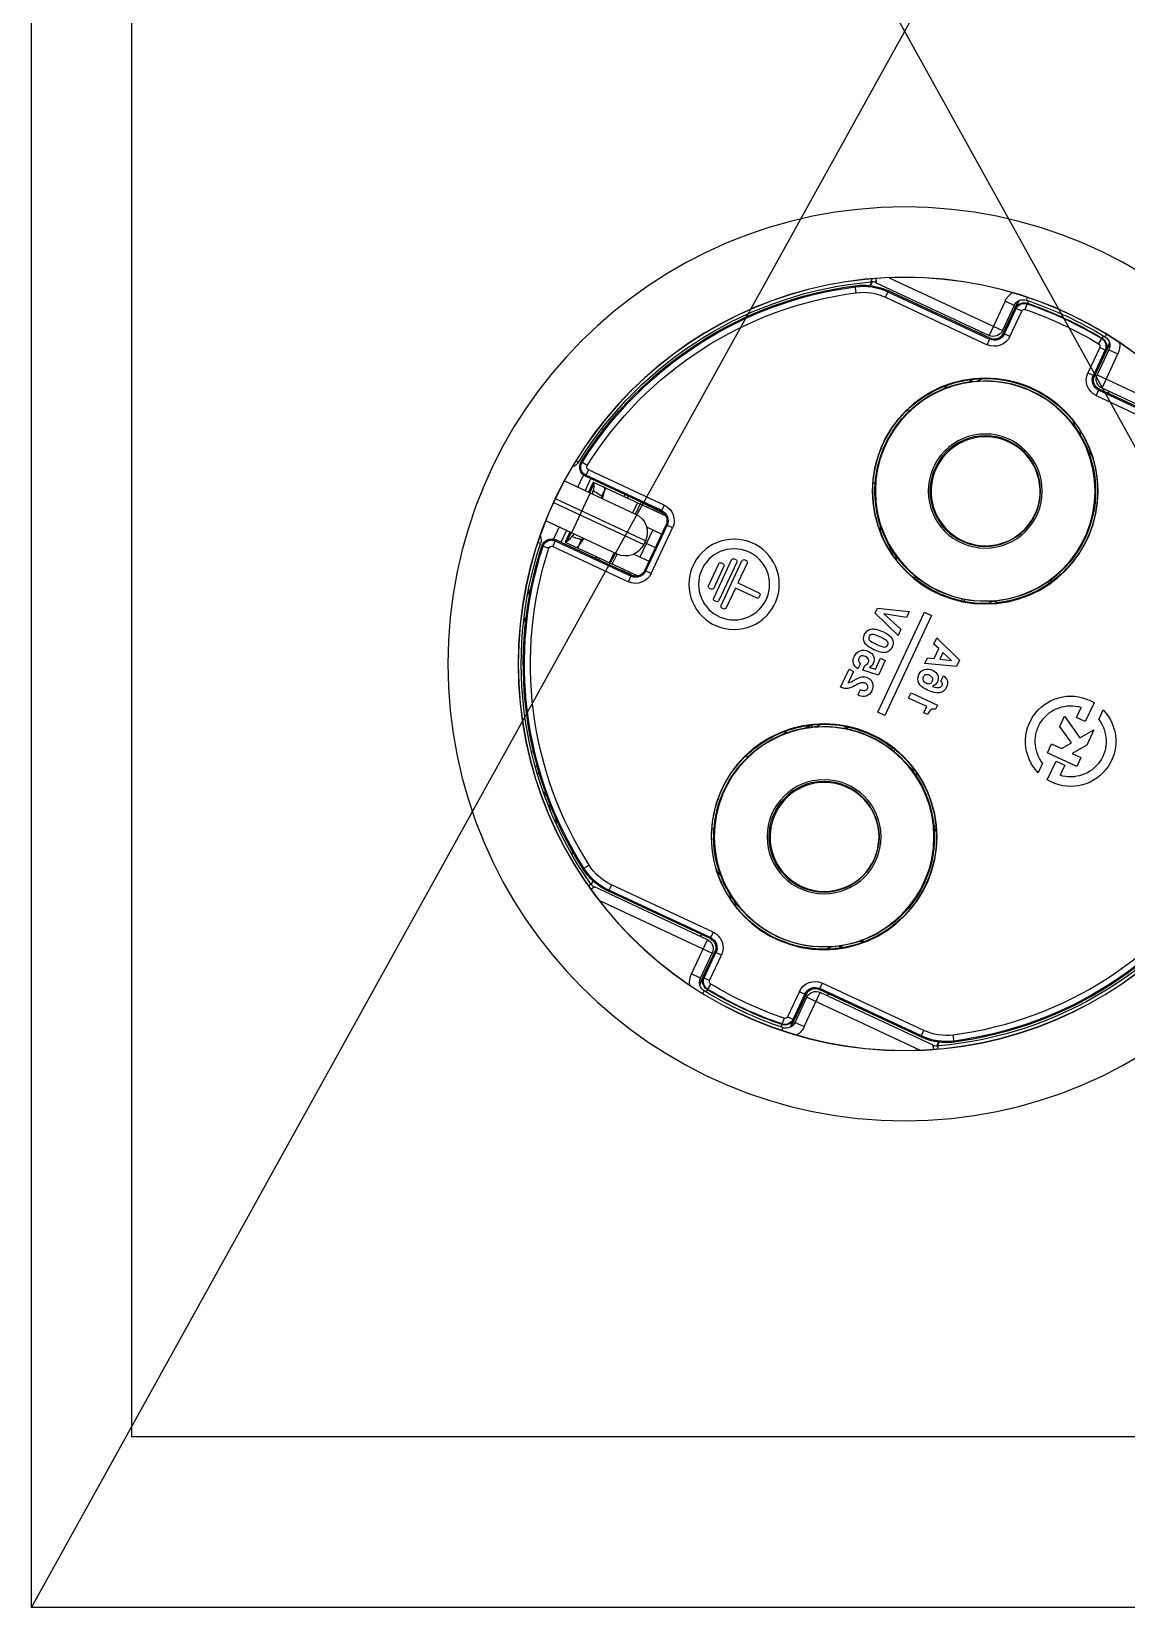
# Model space of a CAD drawing. Header units: millimetres. Extents: x -33000 to 294000, y 0 to 42408.
# Drawn here: x 268049.2 to 268103.8, y 14026.1 to 14104.6 of the extents above; entities that cross this region are included whole.
import ezdxf

# ---------------------------------------------------------------- set-up
doc = ezdxf.new("R2010")
doc.units = ezdxf.units.MM
doc.header["$LTSCALE"] = 50
doc.layers.add('arch', color=8, linetype='Continuous')

# ---------------------------------------------------------------- blocks, each defined once
blk = doc.blocks.new('A$Cc0df4071')
for p, q in [((0, 87, 0), (157, 0, 0)), ((157, 87, 0), (0, 0, 0)), ((106.593, 62.296, 0), (106.2, 62.113, 0)), ((107.647, 62.349, 0), (107.945, 62.489, 0)), ((104.531, 57.831, 0), (102.875, 61.382, 0)), ((104.003, 61.639, 0), (103.957, 61.776, 0)), ((104.124, 61.569, 0), (104.234, 61.23, 0)), ((100.881, 60.452, 0), (102.537, 56.902, 0)), ((103.866, 56.418, 0), (101.774, 60.903, 0)), ((101.956, 60.988, 0), (104.047, 56.502, 0)), ((103.778, 60.983, 0), (103.189, 60.708, 0)), ((103.357, 60.349, 0), (103.946, 60.624, 0)), ((104.148, 61.032, 0), (103.826, 60.882, 0)), ((105.585, 57.109, 0), (103.826, 60.882, 0)), ((103.876, 60.905, 0), (105.636, 57.133, 0)), ((104.148, 61.032, 0), (105.907, 57.26, 0)), ((99.96, 59.753, 0), (99.884, 59.877, 0)), ((101.195, 59.779, 0), (100.606, 59.504, 0)), ((101.48, 59.167, 0), (103.474, 60.097, 0)), ((103.432, 60.188, 0), (103.931, 60.42, 0)), ((103.462, 60.123, 0), (103.911, 60.333, 0)), ((104.12, 59.734, 0), (103.756, 59.486, 0)), ((103.936, 60.41, 0), (105.621, 56.796, 0)), ((104.065, 59.709, 0), (103.962, 59.642, 0)), ((104.231, 59.777, 0), (104.123, 59.726, 0)), ((119.346, 60.039, 0), (119.463, 60.093, 0)), ((119.386, 60.017, 0), (119.501, 60.071, 0)), ((100.124, 59.314, 0), (99.936, 59.615, 0)), ((100.331, 59.252, 0), (100.654, 59.403, 0)), ((102.09, 55.48, 0), (100.331, 59.252, 0)), ((102.362, 55.606, 0), (100.603, 59.379, 0)), ((102.413, 55.63, 0), (100.654, 59.403, 0)), ((100.774, 59.145, 0), (101.363, 59.419, 0)), ((100.94, 59.026, 0), (101.438, 59.258, 0)), ((100.945, 59.015, 0), (102.63, 55.401, 0)), ((101.019, 58.984, 0), (101.468, 59.193, 0)), ((103.917, 59.613, 0), (103.793, 59.533, 0)), ((103.962, 59.642, 0), (103.917, 59.613, 0)), ((104.65, 58.877, 0), (104.741, 58.92, 0)), ((120.028, 59.218, 0), (120.219, 59.518, 0)), ((120.797, 59.037, 0), (120.987, 59.126, 0)), ((120.81, 59.023, 0), (121.002, 59.112, 0)), ((120.945, 59.158, 0), (121.094, 59.231, 0)), ((121.112, 58.96, 0), (121.238, 59.128, 0)), ((123.737, 53.331, 0), (121.112, 58.96, 0)), ((98.324, 58.484, 0), (98.279, 58.58, 0)), ((101.347, 58.432, 0), (101.24, 58.382, 0)), ((101.768, 58.559, 0), (101.344, 58.439, 0)), ((101.511, 58.5, 0), (101.398, 58.465, 0)), ((101.595, 58.526, 0), (101.511, 58.5, 0)), ((101.708, 58.56, 0), (101.595, 58.526, 0)), ((104.963, 58.207, 0), (104.464, 57.974, 0)), ((104.725, 58.717, 0), (104.815, 58.759, 0)), ((121.002, 58.106, 0), (121.325, 58.256, 0)), ((123.364, 53.042, 0), (121.002, 58.106, 0)), ((123.636, 53.168, 0), (121.274, 58.233, 0)), ((123.686, 53.192, 0), (121.325, 58.257, 0)), ((121.77, 58.732, 0), (124.401, 53.089, 0)), ((101.569, 57.44, 0), (101.659, 57.483, 0)), ((101.643, 57.28, 0), (101.734, 57.322, 0)), ((105.029, 58.064, 0), (104.531, 57.831, 0)), ((101.652, 57.261, 0), (101.743, 57.304, 0)), ((102.537, 56.902, 0), (101.948, 56.627, 0)), ((102.47, 57.044, 0), (101.972, 56.812, 0)), ((103.319, 56.053, 0), (104.679, 56.687, 0)), ((104.535, 56.995, 0), (104.89, 56.233, 0)), ((105.907, 57.26, 0), (105.585, 57.109, 0)), ((105.343, 56.445, 0), (103.077, 55.388, 0)), ((105.367, 56.394, 0), (103.101, 55.337, 0)), ((103.175, 56.361, 0), (103.53, 55.599, 0)), ((105.493, 56.122, 0), (103.228, 55.066, 0)), ((103.866, 56.418, 0), (104.047, 56.502, 0)), ((103.957, 56.46, 0), (104.21, 55.916, 0)), ((105.493, 56.122, 0), (105.343, 56.445, 0)), ((102.09, 55.48, 0), (102.413, 55.63, 0)), ((103.228, 55.066, 0), (103.077, 55.388, 0)), ((123.57, 53.689, 0), (123.475, 53.645, 0)), ((123.577, 53.673, 0), (123.483, 53.629, 0)), ((125.441, 54.126, 0), (123.737, 53.331, 0)), ((124.224, 52.911, 0), (125.943, 53.713, 0)), ((124.351, 52.95, 0), (125.973, 53.707, 0)), ((125.636, 53.488, 0), (124.374, 52.9, 0)), ((125.652, 53.672, 0), (124.401, 53.089, 0)), ((125.652, 53.672, 0), (125.441, 54.126, 0)), ((126.002, 53.699, 0), (125.62, 53.521, 0)), ((125.62, 53.521, 0), (125.762, 53.216, 0)), ((126.347, 53.386, 0), (126.228, 53.331, 0)), ((126.29, 53.481, 0), (126.414, 53.557, 0)), ((106.728, 53.013, 0), (104.816, 52.122, 0)), ((107.094, 52.643, 0), (104.864, 51.604, 0)), ((104.934, 51.868, 0), (106.846, 52.76, 0)), ((104.972, 52.625, 0), (105.006, 52.553, 0)), ((106.108, 53.265, 0), (105.021, 52.758, 0)), ((105.139, 52.504, 0), (106.227, 53.012, 0)), ((106.275, 53.144, 0), (106.241, 53.217, 0)), ((106.895, 52.893, 0), (106.861, 52.965, 0)), ((118.205, 53.103, 0), (118.254, 52.998, 0)), ((118.254, 52.998, 0), (118.257, 53.004, 0)), ((118.732, 53.119, 0), (118.74, 53.113, 0)), ((120.367, 52.831, 0), (120.425, 52.706, 0)), ((120.447, 52.803, 0), (120.507, 52.675, 0)), ((123.364, 53.042, 0), (123.686, 53.192, 0)), ((124.501, 52.628, 0), (124.351, 52.95, 0)), ((125.762, 53.216, 0), (124.501, 52.628, 0)), ((126.228, 53.331, 0), (125.946, 53.16, 0)), ((104.767, 51.989, 0), (104.801, 51.916, 0)), ((104.982, 51.35, 0), (105.97, 51.811, 0)), ((105.97, 51.811, 0), (106.46, 50.759, 0)), ((106.224, 51.929, 0), (107.212, 52.39, 0)), ((106.714, 50.878, 0), (106.224, 51.929, 0)), ((107.26, 52.522, 0), (107.226, 52.595, 0)), ((121.602, 52.22, 0), (121.626, 52.231, 0)), ((121.602, 52.22, 0), (121.628, 52.165, 0)), ((121.628, 52.165, 0), (121.686, 52.192, 0)), ((121.771, 52.137, 0), (121.783, 52.135, 0)), ((104.816, 51.471, 0), (104.849, 51.398, 0)), ((114.638, 51.312, 0), (114.589, 51.417, 0)), ((106.593, 50.711, 0), (106.666, 50.745, 0)), ((114.238, 51.014, 0), (114.238, 51.023, 0)), ((113.35, 49.433, 0), (113.478, 49.492, 0)), ((127.65, 49.506, 0), (127.962, 49.613, 0)), ((127.962, 49.613, 0), (128.08, 49.668, 0)), ((128.254, 49.61, 0), (128.117, 49.564, 0)), ((113.449, 49.412, 0), (113.32, 49.351, 0)), ((126.313, 48.741, 0), (127.575, 49.329, 0)), ((126.313, 48.741, 0), (126.464, 48.419, 0)), ((128.071, 49.148, 0), (126.352, 48.347, 0)), ((126.44, 48.469, 0), (127.701, 49.058, 0)), ((126.464, 48.419, 0), (128.086, 49.175, 0)), ((127.854, 48.952, 0), (126.602, 48.368, 0)), ((127.575, 49.329, 0), (127.717, 49.024, 0)), ((127.717, 49.024, 0), (128.099, 49.203, 0)), ((127.854, 48.952, 0), (128.065, 48.499, 0)), ((113.031, 48.054, 0), (113.037, 48.065, 0)), ((113.041, 48.094, 0), (113.148, 48.144, 0)), ((113.057, 48.226, 0), (113.164, 48.276, 0)), ((113.172, 48.332, 0), (113.064, 48.282, 0)), ((113.185, 48.405, 0), (113.074, 48.354, 0)), ((128.065, 48.499, 0), (126.361, 47.704, 0)), ((126.602, 48.368, 0), (129.234, 42.725, 0)), ((124.188, 47.295, 0), (124.209, 47.274, 0)), ((125.899, 47.604, 0), (126.222, 47.754, 0)), ((128.261, 42.54, 0), (125.899, 47.604, 0)), ((128.533, 42.666, 0), (126.171, 47.731, 0)), ((128.583, 42.69, 0), (126.222, 47.754, 0)), ((128.985, 42.075, 0), (126.361, 47.704, 0)), ((126.425, 47.318, 0), (126.52, 47.362, 0)), ((126.528, 47.345, 0), (126.433, 47.301, 0)), ((111.161, 46.689, 0), (110.267, 46.272, 0)), ((111.181, 46.646, 0), (111.161, 46.689, 0)), ((113.211, 46.487, 0), (113.11, 46.44, 0)), ((113.13, 46.339, 0), (113.147, 46.324, 0)), ((113.147, 46.324, 0), (113.236, 46.365, 0)), ((113.224, 46.36, 0), (113.173, 46.469, 0)), ((124.144, 46.742, 0), (124.154, 46.747, 0)), ((124.144, 46.742, 0), (124.153, 46.739, 0)), ((124.189, 46.976, 0), (124.183, 46.965, 0)), ((91.514, 45.921, 0), (91.161, 45.967, 0)), ((109.979, 45.703, 0), (110.247, 45.827, 0)), ((110.31, 45.584, 0), (110.074, 45.486, 0)), ((110.267, 46.272, 0), (110.374, 46.042, 0)), ((110.554, 44.808, 0), (110.31, 45.584, 0)), ((110.374, 46.042, 0), (110.943, 46.307, 0)), ((110.859, 46.104, 0), (110.794, 45.99, 0)), ((111.548, 45.824, 0), (111.28, 45.699, 0)), ((123.836, 45.509, 0), (123.777, 45.637, 0)), ((123.788, 45.668, 0), (123.838, 45.65, 0)), ((123.838, 45.65, 0), (123.867, 45.587, 0)), ((90.804, 44.936, 0), (91.015, 44.925, 0)), ((90.818, 45.114, 0), (90.97, 45.18, 0)), ((90.91, 44.931, 0), (90.925, 44.93, 0)), ((90.913, 45.155, 0), (90.925, 45.161, 0)), ((90.968, 45.128, 0), (91.158, 45.216, 0)), ((91.16, 45.197, 0), (90.969, 45.108, 0)), ((91.015, 44.925, 0), (93.639, 39.296, 0)), ((100.985, 45.073, 0), (101.034, 44.968, 0)), ((101.034, 44.968, 0), (101.037, 44.974, 0)), ((101.512, 45.089, 0), (101.52, 45.084, 0)), ((103.174, 44.688, 0), (103.302, 44.747, 0)), ((107.477, 44.972, 0), (107.216, 44.85, 0)), ((107.216, 44.85, 0), (107.384, 43.273, 0)), ((112.408, 44.843, 0), (107.423, 42.519, 0)), ((108.577, 43.83, 0), (107.477, 44.972, 0)), ((110.27, 44.956, 0), (109.719, 44.699, 0)), ((109.827, 44.468, 0), (110.554, 44.808, 0)), ((110.177, 45.252, 0), (110.27, 44.956, 0)), ((112.577, 44.481, 0), (112.408, 44.843, 0)), ((90.766, 44.275, 0), (93.398, 38.632, 0)), ((91.739, 44.46, 0), (91.417, 44.31, 0)), ((93.778, 39.246, 0), (91.417, 44.31, 0)), ((91.467, 44.334, 0), (93.829, 39.269, 0)), ((91.739, 44.46, 0), (94.101, 39.396, 0)), ((103.383, 44.718, 0), (103.254, 44.658, 0)), ((104.306, 44.265, 0), (104.195, 44.214, 0)), ((104.368, 44.227, 0), (104.26, 44.176, 0)), ((104.415, 44.196, 0), (104.308, 44.146, 0)), ((104.526, 44.124, 0), (104.419, 44.073, 0)), ((104.551, 44.108, 0), (104.563, 44.106, 0)), ((107.509, 44.54, 0), (108.269, 43.686, 0)), ((107.684, 43.413, 0), (107.509, 44.54, 0)), ((107.592, 42.157, 0), (112.577, 44.481, 0)), ((109.719, 44.699, 0), (109.827, 44.468, 0)), ((114.275, 44.137, 0), (114.186, 44.096, 0)), ((114.186, 44.073, 0), (114.186, 44.096, 0)), ((114.251, 43.993, 0), (114.352, 44.04, 0)), ((97.418, 43.282, 0), (97.37, 43.387, 0)), ((107.384, 43.273, 0), (107.684, 43.413, 0)), ((108.269, 43.686, 0), (108.577, 43.83, 0)), ((111.707, 43.303, 0), (111.446, 43.181, 0)), ((111.446, 43.181, 0), (112.058, 41.868, 0)), ((112.13, 42.397, 0), (111.707, 43.303, 0)), ((97.018, 42.984, 0), (97.019, 42.994, 0)), ((105.749, 43.007, 0), (105.648, 42.96, 0)), ((105.737, 42.868, 0), (105.686, 42.978, 0)), ((105.725, 42.863, 0), (105.814, 42.904, 0)), ((105.814, 42.927, 0), (105.814, 42.904, 0)), ((107.423, 42.519, 0), (107.592, 42.157, 0)), ((109.983, 42.499, 0), (109.69, 42.362, 0)), ((110.135, 40.915, 0), (109.983, 42.499, 0)), ((112.434, 42.539, 0), (112.13, 42.397, 0)), ((112.519, 42.358, 0), (112.434, 42.539, 0)), ((115.191, 43.099, 0), (115.209, 43.061, 0)), ((115.449, 42.892, 0), (115.437, 42.894, 0)), ((115.453, 43.009, 0), (115.533, 42.839, 0)), ((128.583, 42.69, 0), (128.261, 42.54, 0)), ((109.009, 42.045, 0), (108.707, 41.904, 0)), ((108.707, 41.904, 0), (109.822, 40.769, 0)), ((109.237, 41.803, 0), (109.009, 42.045, 0)), ((109.729, 42.032, 0), (109.237, 41.803, 0)), ((109.429, 41.596, 0), (109.763, 41.752, 0)), ((109.69, 42.362, 0), (109.729, 42.032, 0)), ((109.763, 41.752, 0), (109.834, 41.168, 0)), ((110.865, 41.698, 0), (110.597, 41.573, 0)), ((112.058, 41.868, 0), (112.262, 41.963, 0)), ((118.129, 41.937, 0), (118.275, 41.976, 0)), ((118.275, 41.976, 0), (118.317, 41.957, 0)), ((118.289, 41.927, 0), (118.275, 41.976, 0)), ((118.325, 41.924, 0), (118.317, 41.957, 0)), ((129.031, 41.892, 0), (128.84, 41.803, 0)), ((129.032, 41.872, 0), (128.842, 41.784, 0)), ((129.196, 42.064, 0), (128.985, 42.075, 0)), ((129.182, 41.886, 0), (129.03, 41.82, 0)), ((129.09, 42.069, 0), (129.075, 42.07, 0)), ((129.087, 41.845, 0), (129.075, 41.839, 0)), ((96.158, 41.477, 0), (96.218, 41.349, 0)), ((96.188, 41.557, 0), (96.247, 41.431, 0)), ((109.834, 41.168, 0), (109.429, 41.596, 0)), ((109.822, 40.769, 0), (110.135, 40.915, 0)), ((128.839, 41.033, 0), (128.486, 41.079, 0)), ((95.888, 40.162, 0), (95.829, 40.135, 0)), ((95.863, 40.218, 0), (95.838, 40.206, 0)), ((95.863, 40.218, 0), (95.888, 40.162, 0)), ((106.853, 40.676, 0), (106.764, 40.635, 0)), ((106.789, 40.513, 0), (106.89, 40.56, 0)), ((106.87, 40.661, 0), (106.853, 40.676, 0)), ((91.935, 38.501, 0), (93.639, 39.296, 0)), ((93.472, 39.655, 0), (93.567, 39.699, 0)), ((93.575, 39.682, 0), (93.48, 39.638, 0)), ((94.101, 39.396, 0), (93.778, 39.246, 0)), ((95.811, 40.024, 0), (95.817, 40.035, 0)), ((95.914, 39.951, 0), (95.91, 39.954, 0)), ((106.971, 39.266, 0), (106.989, 39.227, 0)), ((91.914, 37.825, 0), (93.536, 38.581, 0)), ((91.929, 37.852, 0), (93.648, 38.653, 0)), ((92.146, 38.048, 0), (91.935, 38.501, 0)), ((92.146, 38.048, 0), (93.398, 38.632, 0)), ((93.56, 38.531, 0), (92.299, 37.942, 0)), ((93.687, 38.259, 0), (93.536, 38.581, 0)), ((106.871, 39.007, 0), (106.95, 38.837, 0)), ((106.969, 38.946, 0), (106.963, 38.935, 0)), ((92.283, 37.976, 0), (91.901, 37.797, 0)), ((92.425, 37.671, 0), (92.283, 37.976, 0)), ((93.687, 38.259, 0), (92.425, 37.671, 0)), ((91.746, 37.39, 0), (91.883, 37.436, 0)), ((92.038, 37.387, 0), (91.92, 37.332, 0)), ((92.35, 37.494, 0), (92.038, 37.387, 0)), ((105.848, 36.181, 0), (105.836, 36.137, 0)), ((105.856, 36.109, 0), (105.836, 36.137, 0)), ((105.972, 36.268, 0), (105.848, 36.181, 0)), ((105.877, 36.139, 0), (105.848, 36.181, 0)), ((114.426, 36.383, 0), (113.989, 36.179, 0)), ((113.989, 36.179, 0), (114.217, 35.691, 0)), ((115.106, 34.926, 0), (114.426, 36.383, 0)), ((115.782, 36.394, 0), (114.846, 35.958, 0)), ((114.946, 36.625, 0), (115.421, 36.847, 0)), ((113.111, 35.77, 0), (112.606, 35.534, 0)), ((112.606, 35.534, 0), (113.689, 34.776, 0)), ((113.931, 35.196, 0), (113.111, 35.77, 0)), ((114.217, 35.691, 0), (113.931, 35.196, 0)), ((114.846, 35.958, 0), (115.05, 35.521, 0)), ((115.05, 35.521, 0), (115.548, 35.752, 0)), ((97.973, 35.075, 0), (97.975, 35.041, 0)), ((98.229, 34.863, 0), (98.217, 34.865, 0)), ((98.425, 34.749, 0), (98.414, 34.744, 0)), ((98.425, 34.749, 0), (98.421, 34.74, 0)), ((112.663, 34.939, 0), (112.165, 34.708, 0)), ((112.866, 34.502, 0), (112.663, 34.939, 0)), ((113.689, 34.776, 0), (113.284, 34.076, 0)), ((114.046, 34.431, 0), (114.466, 35.157, 0)), ((114.466, 35.157, 0), (114.669, 34.722, 0)), ((114.669, 34.722, 0), (115.106, 34.926, 0)), ((94.054, 33.84, 0), (93.772, 33.669, 0)), ((95.649, 34.05, 0), (94.027, 33.293, 0)), ((95.776, 34.089, 0), (94.057, 33.287, 0)), ((94.238, 33.784, 0), (95.499, 34.372, 0)), ((94.238, 33.784, 0), (94.38, 33.479, 0)), ((94.348, 33.328, 0), (95.599, 33.911, 0)), ((94.364, 33.512, 0), (95.626, 34.1, 0)), ((95.499, 34.372, 0), (95.649, 34.05, 0)), ((95.599, 33.911, 0), (98.23, 28.268, 0)), ((96.636, 33.958, 0), (96.314, 33.808, 0)), ((98.675, 28.743, 0), (96.314, 33.808, 0)), ((96.364, 33.832, 0), (98.726, 28.767, 0)), ((96.636, 33.958, 0), (98.998, 28.894, 0)), ((99.477, 34.331, 0), (99.458, 34.281, 0)), ((99.458, 34.281, 0), (99.487, 34.219, 0)), ((99.567, 34.193, 0), (99.508, 34.32, 0)), ((111.931, 34.066, 0), (112.866, 34.502, 0)), ((112.767, 33.835, 0), (112.292, 33.613, 0)), ((113.284, 34.076, 0), (114.046, 34.431, 0)), ((93.71, 33.519, 0), (93.586, 33.443, 0)), ((93.653, 33.614, 0), (93.772, 33.669, 0)), ((93.998, 33.301, 0), (94.38, 33.479, 0)), ((94.348, 33.328, 0), (94.559, 32.874, 0)), ((96.263, 33.669, 0), (94.559, 32.874, 0)), ((98.888, 28.04, 0), (96.263, 33.669, 0)), ((96.423, 33.327, 0), (96.517, 33.371, 0)), ((96.43, 33.311, 0), (96.525, 33.355, 0))]:
    blk.add_line(p, q)
at = {"elevation": 0}
for points in [[(157, 87), (0, 87), (0, 0), (157, 0)], [(8.5, 5), (148.5, 5), (148.5, 82), (8.5, 82)]]:
    blk.add_lwpolyline(points, close=True, dxfattribs=at)
for points in [[(90.925, 44.93), (90.953, 44.929), (90.966, 44.928)], [(90.945, 45.169), (90.953, 45.173), (90.96, 45.176), (90.966, 45.178), (90.969, 45.18), (90.97, 45.18)], [(90.966, 44.928), (90.988, 44.927), (90.997, 44.926), (91.004, 44.926), (91.01, 44.925), (91.013, 44.925), (91.015, 44.925)], [(129.012, 42.073), (129.003, 42.074), (128.996, 42.074), (128.99, 42.075), (128.987, 42.075), (128.985, 42.075)], [(129.055, 41.831), (129.047, 41.827), (129.04, 41.824), (129.034, 41.822), (129.031, 41.82), (129.03, 41.82)], [(129.075, 42.07), (129.047, 42.071), (129.034, 42.072)]]:
    blk.add_lwpolyline(points, dxfattribs=at)
for centre, radius in [((110, 43.5, 0), 22.759), ((110, 43.5, 0), 19.26), ((110, 43.5, 0), 19.25), ((106.038, 51.997, 0), 2.25), ((106.038, 51.997, 0), 1.77), ((118.61, 47.515, 0), 5.626), ((118.61, 47.515, 0), 5.474), ((118.61, 47.515, 0), 2.841), ((118.61, 47.515, 0), 2.753), ((101.39, 39.485, 0), 5.626), ((101.39, 39.485, 0), 5.474), ((101.39, 39.485, 0), 2.841), ((101.39, 39.485, 0), 2.753)]:
    blk.add_circle(centre, radius)
for centre, radius, start, end in [((110, 43.5, 0), 19.104, 55.04607, 108.29538), ((110, 43.5, 0), 19, 57.46174, 108.0143), ((110, 43.5, 0), 18.944, 57.46174, 108.0143), ((110, 43.5, 0), 18.644, 57.46174, 108.0143), ((117.436, 61.863, 0), 3.058, 175.78166, 177.68103), ((103.846, 62.113, 0), 0.5, 244.16712, 288.29328), ((104.279, 61.093, 0), 0.5, 108.0143, 205), ((104.279, 61.093, 0), 0.444, 108.0143, 205), ((104.28, 61.092, 0), 0.502, 127.3334, 144.37051), ((104.279, 61.093, 0), 0.5, 120.91831, 127.26226), ((104.28, 61.091, 0), 0.503, 108.06324, 120.93386), ((104.279, 61.093, 0), 0.144, 108.0143, 205), ((117.436, 61.863, 0), 2.326, 179.00666, 181.58037), ((117.436, 61.863, 0), 2, 181.51755, 184.71287), ((117.436, 61.863, 0), 1.1, 199.33393, 206.93626), ((117.436, 61.863, 0), 1.025, 202.75144, 211.45417), ((117.436, 61.863, 0), 0.725, 237.03905, 259.7015), ((104.281, 61.093, 0), 0.502, 169.67949, 185.59879), ((104.283, 61.094, 0), 0.504, 185.70776, 204.92101), ((117.436, 61.863, 0), 1.025, 284.27634, 292.99716), ((117.436, 61.863, 0), 1.1, 288.99252, 296.60467), ((110, 43.5, 0), 19.104, 121.70462, 174.95393), ((100.2, 59.191, 0), 0.5, 25, 121.9857), ((99.697, 60.179, 0), 0.5, 301.70671, 345.8445), ((104.471, 59.041, 0), 1.324, 127.51942, 129.15817), ((98.945, 58.481, 0), 4.988, 14.17594, 15.46667), ((98.654, 58.406, 0), 5.289, 13.58199, 14.18576), ((103.98, 59.995, 0), 0.298, 286.58244, 288.03514), ((110, 43.5, 0), 19, 121.9857, 172.53826), ((110, 43.5, 0), 18.944, 121.9857, 172.53826), ((110, 43.5, 0), 18.644, 121.9857, 172.53826), ((100.2, 59.191, 0), 0.444, 25, 121.9857), ((100.2, 59.191, 0), 0.144, 25, 121.9857), ((105.623, 56.729, 0), 3.348, 123.12351, 124.00156), ((103.02, 60.975, 0), 1.59, 298.14826, 299.71712), ((103.692, 59.575, 0), 0.11, 320.91296, 329.12438), ((103.684, 59.579, 0), 0.119, 329.13396, 336.94603), ((104.491, 59.153, 0), 0.794, 144.48276, 151.4274), ((98.486, 58.365, 0), 5.462, 13.00108, 13.58202), ((104.423, 58.515, 0), 1.242, 117.75681, 119.69383), ((118.606, 56.989, 0), 2.644, 25, 57.46174), ((118.606, 56.989, 0), 2.944, 25, 57.46174), ((118.601, 56.982, 0), 3.008, 46.65908, 57.4463), ((118.606, 56.989, 0), 3, 25, 57.46175), ((118.609, 56.992, 0), 2.996, 43.04638, 46.64896), ((118.606, 56.989, 0), 3, 38.21945, 43.04583), ((105.715, 61.66, 0), 5.094, 215.11122, 216.09099), ((106.022, 61.882, 0), 5.472, 216.08513, 216.52172), ((102.082, 57.424, 0), 1.242, 110.30692, 112.24397), ((101.552, 57.801, 0), 0.775, 84.35753, 85.55279), ((106.257, 62.057, 0), 5.766, 216.52212, 216.97997), ((101.55, 57.778, 0), 0.798, 78.58151, 84.33355), ((102.681, 55.353, 0), 3.352, 106.44735, 106.87629), ((101.742, 58.674, 0), 0.119, 253.05397, 260.86604), ((102.679, 55.36, 0), 3.345, 105.99818, 106.44735), ((143.559, 74.603, 0), 41.837, 203.21935, 203.49167), ((118.61, 56.992, 0), 2.994, 35.81229, 38.2184), ((118.599, 56.984, 0), 3.008, 25.62808, 35.80299), ((118.621, 56.996, 0), 2.983, 25.0001, 25.61683), ((103.625, 57.409, 0), 1, 295, 25), ((171.79, 86.936, 0), 72.643, 203.53664, 204.10627), ((64.114, 37.54, 0), 42.383, 26.49941, 26.76638), ((103.443, 57.324, 0), 1, 205, 295), ((105.132, 56.898, 0), 0.5, 295, 25), ((105.132, 56.898, 0), 0.556, 295, 25), ((199.857, 99.477, 0), 103.385, 204.09763, 204.29721), ((105.132, 56.898, 0), 0.856, 295, 25), ((44.038, 27.545, 0), 64.81, 25.88743, 26.4885), ((13.316, 12.56, 0), 98.991, 25.69845, 25.9269), ((102.866, 55.841, 0), 0.856, 205, 295), ((102.866, 55.841, 0), 0.556, 205, 295), ((102.866, 55.841, 0), 0.5, 205, 295), ((125.823, 53.085, 0), 0.444, 31.20627, 115), ((125.864, 53.219, 0), 0.5, 31.49414, 115.00072), ((125.817, 53.081, 0), 0.481, 40.25125, 48.39317), ((125.819, 53.082, 0), 0.479, 31.24992, 40.30206), ((110, 43.5, 0), 19.104, 18.50514, 31.49486), ((105.063, 52.668, 0), 0.1, 115, 205), ((106.151, 53.175, 0), 0.1, 25, 115), ((106.184, 53.102, 0), 0.1, 295, 25), ((106.77, 52.923, 0), 0.1, 25, 115), ((106.804, 52.85, 0), 0.1, 295, 25), ((107.136, 52.553, 0), 0.1, 25, 115), ((118.61, 47.515, 0), 5.605, 88.75016, 141.24984), ((118.61, 47.515, 0), 5.495, 93.71361, 136.28639), ((118.61, 47.515, 0), 5.5, 54.89146, 93.67631), ((118.752, 53.613, 0), 0.5, 262.16267, 268.65866), ((118.61, 47.515, 0), 5.6, 55.63429, 88.67103), ((124.139, 53.403, 0), 0.856, 205, 295), ((124.139, 53.403, 0), 0.556, 205, 295), ((124.139, 53.403, 0), 0.5, 205, 295), ((124.19, 53.542, 0), 0.5, 205.01169, 294.98831), ((125.823, 53.085, 0), 0.144, 31.20627, 115), ((110, 43.5, 0), 18.644, 18.79373, 31.20627), ((110, 43.5, 0), 18.944, 18.79373, 31.20627), ((110, 43.5, 0), 18.974, 18.79373, 31.20627), ((104.858, 52.031, 0), 0.1, 115, 205), ((104.892, 51.959, 0), 0.1, 205, 295), ((105.097, 52.595, 0), 0.1, 205, 295), ((107.17, 52.48, 0), 0.1, 295, 25), ((121.264, 52.945, 0), 0.8, 288.20082, 295), ((121.264, 52.945, 0), 0.861, 291.30744, 295), ((122.052, 52.549, 0), 0.499, 235.65311, 242.48429), ((118.61, 47.515, 0), 5.496, 355.13335, 54.86665), ((118.61, 47.515, 0), 5.605, 354.48043, 55.51957), ((104.906, 51.513, 0), 0.1, 115, 205), ((104.94, 51.441, 0), 0.1, 205, 295), ((118.61, 47.515, 0), 5.5, 136.32369, 175.00042), ((113.847, 51.326, 0), 0.5, 321.34135, 327.84103), ((106.551, 50.802, 0), 0.1, 205, 295), ((106.624, 50.835, 0), 0.1, 295, 25), ((118.61, 47.515, 0), 5.6, 141.32896, 174.36571), ((127.514, 49.46, 0), 0.144, 295, 18.79373), ((127.514, 49.46, 0), 0.444, 295, 18.79373), ((127.642, 49.405, 0), 0.5, 294.99928, 18.50586), ((126.675, 47.966, 0), 0.856, 115, 205), ((118.61, 47.515, 0), 5.605, 174.48043, 192.11436), ((112.538, 48.114, 0), 0.501, 347.32992, 354.35278), ((118.61, 47.515, 0), 5.496, 175.02449, 234.97551), ((112.638, 48.035, 0), 0.499, 349.93584, 355.01709), ((126.675, 47.966, 0), 0.556, 115, 205), ((126.675, 47.966, 0), 0.5, 115, 205), ((126.814, 47.915, 0), 0.5, 115.01169, 204.98831), ((110.551, 46.419, 0), 0.675, 343.48443, 2.64158), ((118.61, 47.515, 0), 5.591, 192.30177, 217.69823), ((118.61, 47.515, 0), 5.6, 235.63429, 354.36571), ((118.61, 47.515, 0), 5.5, 234.99958, 355.10855), ((124.681, 46.916, 0), 0.501, 167.79014, 174.35417), ((94.135, 45.578, 0), 3, 172.53825, 205), ((94.143, 45.577, 0), 3.008, 172.5537, 183.34092), ((94.135, 45.578, 0), 2.944, 172.53826, 205), ((94.135, 45.578, 0), 2.644, 172.53826, 205), ((94.138, 45.578, 0), 3.003, 183.36194, 194.17613), ((94.143, 45.581, 0), 3.008, 194.19701, 204.37192), ((101.39, 39.485, 0), 5.605, 88.75016, 141.24984), ((101.39, 39.485, 0), 5.495, 93.71361, 136.28639), ((101.39, 39.485, 0), 5.5, 54.99958, 93.67631), ((101.532, 45.583, 0), 0.5, 262.16162, 268.65865), ((101.39, 39.485, 0), 5.6, 55.63429, 88.67103), ((94.12, 45.571, 0), 2.983, 204.38317, 204.9999), ((101.39, 39.485, 0), 5.496, 355.02449, 54.97551), ((104.833, 44.52, 0), 0.499, 235.65498, 242.85895), ((101.39, 39.485, 0), 5.605, 37.88564, 55.51957), ((118.61, 47.515, 0), 5.605, 217.88564, 235.51957), ((101.39, 39.485, 0), 5.5, 136.32369, 175.10855), ((101.39, 39.485, 0), 5.6, 141.32896, 174.36571), ((96.628, 43.297, 0), 0.5, 321.34135, 327.83999), ((101.39, 39.485, 0), 5.591, 12.30177, 37.69823), ((115.167, 42.48, 0), 0.499, 55.65498, 62.85895), ((125.865, 41.422, 0), 2.644, 352.53826, 25), ((125.865, 41.422, 0), 2.944, 352.53826, 25), ((125.865, 41.422, 0), 3, 352.53826, 25), ((125.88, 41.429, 0), 2.983, 24.46166, 24.99992), ((125.857, 41.419, 0), 3.008, 14.19873, 24.44995), ((118.761, 42.106, 0), 0.703, 185.09234, 193.63532), ((118.758, 42.106, 0), 0.5, 188.95126, 194.9951), ((118.8, 42.086, 0), 0.5, 186.97357, 194.98212), ((110, 43.5, 0), 19.104, 301.70462, 354.95393), ((125.862, 41.422, 0), 3.003, 3.36361, 14.17782), ((110, 43.5, 0), 18.644, 301.9857, 352.53826), ((110, 43.5, 0), 18.944, 301.9857, 352.53826), ((110, 43.5, 0), 19, 301.9857, 352.53826), ((125.857, 41.423, 0), 3.008, 352.55371, 3.34258), ((95.524, 40.943, 0), 0.8, 295, 301.79918), ((95.524, 40.943, 0), 0.861, 295, 298.69256), ((101.39, 39.485, 0), 5.605, 354.48043, 12.11436), ((93.186, 39.085, 0), 0.5, 295.01169, 24.98831), ((93.325, 39.034, 0), 0.556, 295, 25), ((93.325, 39.034, 0), 0.856, 295, 25), ((101.39, 39.485, 0), 5.605, 174.48043, 235.51957), ((95.319, 40.084, 0), 0.501, 347.79014, 354.35417), ((101.39, 39.485, 0), 5.496, 175.13335, 234.86665), ((93.325, 39.034, 0), 0.5, 295, 25), ((101.39, 39.485, 0), 5.5, 234.89146, 355.00042), ((101.39, 39.485, 0), 5.6, 235.63429, 354.36571), ((107.362, 38.965, 0), 0.499, 169.93584, 175.01709), ((107.462, 38.886, 0), 0.501, 167.32992, 174.35278), ((92.358, 37.595, 0), 0.5, 114.99928, 198.50586), ((92.486, 37.54, 0), 0.444, 115, 198.79373), ((110, 43.5, 0), 19.104, 198.50514, 211.49486), ((110, 43.5, 0), 18.974, 198.79373, 211.20627), ((110, 43.5, 0), 18.944, 198.79373, 211.20627), ((92.486, 37.54, 0), 0.144, 115, 198.79373), ((110, 43.5, 0), 18.644, 198.79373, 211.20627), ((113.856, 35.23, 0), 2.25, 45.93652, 211.15393), ((113.856, 35.23, 0), 1.77, 52.01587, 197.16787), ((105.426, 35.85, 0), 0.5, 35.01788, 43.0262), ((105.438, 35.894, 0), 0.5, 35.0049, 41.04631), ((105.436, 35.893, 0), 0.703, 36.36469, 44.912), ((113.856, 35.23, 0), 2.25, 225.93652, 31.15393), ((113.856, 35.23, 0), 1.77, 232.01587, 17.16787), ((97.948, 34.451, 0), 0.499, 55.65311, 62.48429), ((94.177, 33.915, 0), 0.144, 211.20627, 295), ((95.861, 33.597, 0), 0.856, 25, 115), ((95.81, 33.458, 0), 0.5, 25.01169, 114.98831), ((95.861, 33.597, 0), 0.556, 25, 115), ((95.861, 33.597, 0), 0.5, 25, 115), ((94.136, 33.781, 0), 0.5, 211.49414, 295.00072), ((94.182, 33.918, 0), 0.48, 211.24856, 220.34544), ((94.177, 33.915, 0), 0.444, 211.20627, 295), ((94.183, 33.918, 0), 0.481, 220.29758, 228.1026)]:
    blk.add_arc(centre, radius, start, end)
for centre, major_axis, start_param, end_param in [((124.139, 53.404, 0), (-0.171, -0.47), -0.785246, 0.785246), ((126.675, 47.966, 0), (-0.47, 0.171), -0.785246, 0.785246), ((124.563, 45.988, 0), (0.752, -0.274), 2.471748, 2.653712), ((124.482, 46.017, 0), (-0.752, 0.274), -0.785246, -0.64466), ((124.563, 45.988, 0), (0.752, -0.274), 3.826839, 3.926839), ((93.325, 39.034, 0), (-0.47, 0.171), 8.639532, 10.210024), ((98.763, 34.024, 0), (0.274, 0.752), 0.644651, 0.785246), ((98.733, 33.943, 0), (-0.274, -0.752), -2.653703, -2.471748), ((95.861, 33.596, 0), (-0.171, -0.47), 8.639532, 10.210024), ((98.733, 33.943, 0), (-0.274, -0.752), -3.926839, -3.826806)]:
    blk.add_ellipse(centre, major_axis=major_axis, ratio=0.999695, start_param=start_param, end_param=end_param)
for centre, major_axis in [((118.617, 47.493, 0), (0.839, -2.581)), ((101.402, 39.466, 0), (1.438, -2.301))]:
    blk.add_ellipse(centre, major_axis=major_axis, ratio=0.999964)
for points in [[(103.872, 61.384, 0), (103.83, 61.325, 0), (103.8, 61.255, 0), (103.787, 61.183, 0)], [(103.753, 59.811, 0), (103.727, 59.905, 0), (103.698, 59.999, 0), (103.665, 60.091, 0)], [(104.12, 59.734, 0), (104.106, 59.724, 0), (104.089, 59.717, 0), (104.072, 59.711, 0)], [(104.145, 59.757, 0), (104.138, 59.748, 0), (104.129, 59.74, 0), (104.12, 59.734, 0)], [(104.185, 59.874, 0), (104.187, 59.871, 0), (104.187, 59.867, 0), (104.188, 59.864, 0)], [(101.363, 59.018, 0), (101.42, 58.919, 0), (101.483, 58.823, 0), (101.549, 58.73, 0)], [(103.756, 59.486, 0), (103.764, 59.491, 0), (103.771, 59.498, 0), (103.777, 59.506, 0)], [(121.112, 58.96, 0), (121.075, 59.038, 0), (121.016, 59.109, 0), (120.945, 59.158, 0)], [(101.201, 58.471, 0), (101.198, 58.474, 0), (101.196, 58.476, 0), (101.194, 58.48, 0)], [(101.31, 58.435, 0), (101.302, 58.435, 0), (101.293, 58.436, 0), (101.284, 58.437, 0)], [(101.344, 58.439, 0), (101.333, 58.436, 0), (101.322, 58.434, 0), (101.31, 58.435, 0)], [(101.768, 58.559, 0), (101.754, 58.555, 0), (101.738, 58.554, 0), (101.723, 58.557, 0)], [(125.995, 54.211, 0), (125.81, 54.235, 0), (125.61, 54.205, 0), (125.441, 54.126, 0)], [(122.076, 51.918, 0), (121.97, 51.915, 0), (121.859, 51.949, 0), (121.773, 52.009, 0)], [(128.065, 48.499, 0), (128.234, 48.578, 0), (128.386, 48.711, 0), (128.486, 48.869, 0)], [(113.129, 47.948, 0), (113.113, 47.857, 0), (113.07, 47.769, 0), (113.009, 47.7, 0)], [(124.086, 47.049, 0), (124.095, 47.154, 0), (124.141, 47.261, 0), (124.211, 47.339, 0)], [(111.225, 46.45, 0), (111.222, 46.525, 0), (111.207, 46.591, 0), (111.181, 46.646, 0)], [(108.931, 45.499, 0), (108.804, 45.563, 0), (108.669, 45.563, 0), (108.527, 45.496, 0)], [(109.341, 45.711, 0), (109.298, 45.581, 0), (109.308, 45.446, 0), (109.374, 45.304, 0)], [(109.622, 46.007, 0), (109.478, 45.94, 0), (109.383, 45.841, 0), (109.341, 45.711, 0)], [(109.628, 45.458, 0), (109.593, 45.534, 0), (109.585, 45.601, 0), (109.604, 45.658, 0)], [(109.604, 45.658, 0), (109.624, 45.716, 0), (109.662, 45.758, 0), (109.718, 45.784, 0)], [(109.957, 46.056, 0), (109.854, 46.08, 0), (109.743, 46.063, 0), (109.622, 46.007, 0)], [(109.718, 45.784, 0), (109.766, 45.806, 0), (109.808, 45.812, 0), (109.846, 45.801, 0)], [(109.846, 45.801, 0), (109.883, 45.79, 0), (109.928, 45.757, 0), (109.979, 45.703, 0)], [(110.247, 45.827, 0), (110.157, 45.956, 0), (110.06, 46.032, 0), (109.957, 46.056, 0)], [(110.647, 45.628, 0), (110.634, 45.537, 0), (110.649, 45.444, 0), (110.693, 45.35, 0)], [(110.794, 45.99, 0), (110.708, 45.841, 0), (110.66, 45.721, 0), (110.647, 45.628, 0)], [(110.943, 46.307, 0), (110.927, 46.243, 0), (110.9, 46.175, 0), (110.859, 46.104, 0)], [(110.966, 45.464, 0), (110.941, 45.518, 0), (110.932, 45.576, 0), (110.938, 45.637, 0)], [(110.938, 45.637, 0), (110.944, 45.699, 0), (110.979, 45.786, 0), (111.042, 45.898, 0)], [(111.042, 45.898, 0), (111.125, 46.044, 0), (111.177, 46.154, 0), (111.198, 46.227, 0)], [(111.28, 45.699, 0), (111.324, 45.6, 0), (111.339, 45.523, 0), (111.327, 45.47, 0)], [(111.57, 45.778, 0), (111.565, 45.789, 0), (111.558, 45.804, 0), (111.548, 45.824, 0)], [(111.602, 45.41, 0), (111.641, 45.527, 0), (111.63, 45.65, 0), (111.57, 45.778, 0)], [(91.015, 44.925, 0), (90.978, 45.003, 0), (90.962, 45.094, 0), (90.97, 45.18, 0)], [(108.265, 45.179, 0), (108.234, 45.035, 0), (108.281, 44.825, 0), (108.409, 44.551, 0)], [(108.527, 45.496, 0), (108.384, 45.43, 0), (108.296, 45.324, 0), (108.265, 45.179, 0)], [(108.528, 45.102, 0), (108.522, 45.185, 0), (108.555, 45.242, 0), (108.627, 45.275, 0)], [(108.672, 44.684, 0), (108.581, 44.88, 0), (108.533, 45.019, 0), (108.528, 45.102, 0)], [(108.627, 45.275, 0), (108.688, 45.304, 0), (108.746, 45.299, 0), (108.804, 45.261, 0)], [(108.804, 45.261, 0), (108.86, 45.223, 0), (108.932, 45.111, 0), (109.02, 44.922, 0)], [(109.295, 45.032, 0), (109.18, 45.278, 0), (109.059, 45.434, 0), (108.931, 45.499, 0)], [(109.02, 44.922, 0), (109.111, 44.727, 0), (109.158, 44.59, 0), (109.159, 44.51, 0)], [(109.426, 44.442, 0), (109.455, 44.586, 0), (109.411, 44.782, 0), (109.295, 45.032, 0)], [(109.374, 45.304, 0), (109.434, 45.175, 0), (109.521, 45.091, 0), (109.633, 45.049, 0)], [(109.931, 45.313, 0), (109.802, 45.254, 0), (109.701, 45.302, 0), (109.628, 45.458, 0)], [(109.633, 45.049, 0), (109.744, 45.006, 0), (109.859, 45.013, 0), (109.977, 45.068, 0)], [(110.074, 45.486, 0), (110.051, 45.405, 0), (110.003, 45.347, 0), (109.931, 45.313, 0)], [(109.977, 45.068, 0), (110.06, 45.106, 0), (110.127, 45.168, 0), (110.177, 45.252, 0)], [(110.693, 45.35, 0), (110.755, 45.218, 0), (110.845, 45.134, 0), (110.961, 45.098, 0)], [(110.961, 45.098, 0), (111.077, 45.062, 0), (111.202, 45.074, 0), (111.335, 45.136, 0)], [(111.076, 45.348, 0), (111.029, 45.37, 0), (110.992, 45.408, 0), (110.966, 45.464, 0)], [(111.226, 45.352, 0), (111.173, 45.328, 0), (111.123, 45.327, 0), (111.076, 45.348, 0)], [(111.327, 45.47, 0), (111.314, 45.417, 0), (111.28, 45.378, 0), (111.226, 45.352, 0)], [(111.335, 45.136, 0), (111.475, 45.201, 0), (111.564, 45.293, 0), (111.602, 45.41, 0)], [(104.848, 43.895, 0), (104.743, 43.892, 0), (104.631, 43.925, 0), (104.544, 43.986, 0)], [(108.409, 44.551, 0), (108.607, 44.125, 0), (108.858, 43.981, 0), (109.157, 44.12, 0)], [(108.874, 44.366, 0), (108.817, 44.413, 0), (108.749, 44.519, 0), (108.672, 44.684, 0)], [(109.057, 44.341, 0), (108.992, 44.311, 0), (108.931, 44.319, 0), (108.874, 44.366, 0)], [(109.159, 44.51, 0), (109.161, 44.43, 0), (109.127, 44.374, 0), (109.057, 44.341, 0)], [(109.157, 44.12, 0), (109.308, 44.191, 0), (109.397, 44.298, 0), (109.426, 44.442, 0)], [(110.274, 42.511, 0), (110.235, 42.387, 0), (110.248, 42.254, 0), (110.314, 42.112, 0)], [(110.536, 42.792, 0), (110.401, 42.729, 0), (110.313, 42.635, 0), (110.274, 42.511, 0)], [(110.572, 42.259, 0), (110.541, 42.325, 0), (110.53, 42.388, 0), (110.54, 42.447, 0)], [(110.956, 42.796, 0), (110.824, 42.862, 0), (110.684, 42.861, 0), (110.536, 42.792, 0)], [(110.54, 42.447, 0), (110.55, 42.505, 0), (110.586, 42.548, 0), (110.647, 42.576, 0)], [(110.647, 42.576, 0), (110.705, 42.603, 0), (110.762, 42.605, 0), (110.816, 42.581, 0)], [(110.816, 42.581, 0), (110.871, 42.557, 0), (110.915, 42.507, 0), (110.951, 42.43, 0)], [(110.951, 42.43, 0), (110.986, 42.355, 0), (110.995, 42.291, 0), (110.975, 42.238, 0)], [(111.305, 42.37, 0), (111.204, 42.586, 0), (111.088, 42.729, 0), (110.956, 42.796, 0)], [(115.152, 43.105, 0), (115.257, 43.108, 0), (115.369, 43.075, 0), (115.456, 43.014, 0)], [(110.314, 42.112, 0), (110.375, 41.981, 0), (110.461, 41.896, 0), (110.572, 41.856, 0)], [(110.699, 42.119, 0), (110.647, 42.143, 0), (110.603, 42.191, 0), (110.572, 42.259, 0)], [(110.572, 41.856, 0), (110.683, 41.815, 0), (110.792, 41.82, 0), (110.901, 41.871, 0)], [(110.863, 42.121, 0), (110.807, 42.094, 0), (110.752, 42.094, 0), (110.699, 42.119, 0)], [(110.975, 42.238, 0), (110.955, 42.186, 0), (110.918, 42.146, 0), (110.863, 42.121, 0)], [(111.071, 41.639, 0), (110.998, 41.605, 0), (110.929, 41.624, 0), (110.865, 41.698, 0)], [(110.901, 41.871, 0), (110.995, 41.915, 0), (111.068, 41.995, 0), (111.118, 42.11, 0)], [(111.178, 41.781, 0), (111.165, 41.714, 0), (111.13, 41.666, 0), (111.071, 41.639, 0)], [(111.118, 42.11, 0), (111.171, 41.959, 0), (111.191, 41.849, 0), (111.178, 41.781, 0)], [(111.163, 41.414, 0), (111.485, 41.565, 0), (111.532, 41.883, 0), (111.305, 42.37, 0)], [(112.262, 41.963, 0), (112.247, 42.034, 0), (112.246, 42.088, 0), (112.259, 42.128, 0)], [(112.259, 42.128, 0), (112.272, 42.167, 0), (112.294, 42.205, 0), (112.327, 42.24, 0)], [(112.327, 42.24, 0), (112.361, 42.275, 0), (112.425, 42.314, 0), (112.519, 42.358, 0)], [(128.985, 42.075, 0), (129.022, 41.997, 0), (129.038, 41.906, 0), (129.03, 41.82, 0)], [(110.597, 41.573, 0), (110.737, 41.357, 0), (110.926, 41.304, 0), (111.163, 41.414, 0)], [(95.914, 39.951, 0), (95.905, 39.846, 0), (95.859, 39.739, 0), (95.789, 39.661, 0)], [(106.871, 39.052, 0), (106.887, 39.143, 0), (106.93, 39.231, 0), (106.991, 39.3, 0)], [(91.935, 38.501, 0), (91.766, 38.422, 0), (91.614, 38.289, 0), (91.514, 38.131, 0)], [(97.924, 35.082, 0), (98.03, 35.085, 0), (98.141, 35.051, 0), (98.227, 34.991, 0)], [(94.005, 32.789, 0), (94.19, 32.765, 0), (94.39, 32.795, 0), (94.559, 32.874, 0)]]:
    blk.add_open_spline(points, degree=3)
for points, knots in [([(103.635, 60.067, 0), (103.624, 60.059, 0), (103.588, 60.028, 0), (103.554, 59.995, 0), (103.534, 59.968, 0)], [0, 0, 0, 0, 0.299708, 1, 1, 1, 1]), ([(103.664, 60.091, 0), (103.719, 60.133, 0), (103.808, 60.206, 0), (103.887, 60.292, 0), (103.911, 60.333, 0)], [0, 0, 0, 0, 0.592898, 1, 1, 1, 1]), ([(103.952, 59.666, 0), (103.943, 59.663, 0), (103.907, 59.646, 0), (103.871, 59.629, 0), (103.844, 59.614, 0)], [0, 0, 0, 0, 0.235506, 1, 1, 1, 1]), ([(103.911, 60.333, 0), (103.92, 60.348, 0), (103.933, 60.371, 0), (103.94, 60.401, 0), (103.936, 60.41, 0)], [0, 0, 0, 0, 0.644601, 1, 1, 1, 1]), ([(104.065, 59.709, 0), (104.056, 59.706, 0), (104.018, 59.694, 0), (103.98, 59.679, 0), (103.952, 59.666, 0)], [0, 0, 0, 0, 0.227998, 1, 1, 1, 1]), ([(104.18, 59.817, 0), (104.179, 59.812, 0), (104.169, 59.791, 0), (104.156, 59.771, 0), (104.145, 59.757, 0)], [0, 0, 0, 0, 0.21782, 1, 1, 1, 1]), ([(104.188, 59.864, 0), (104.188, 59.86, 0), (104.189, 59.844, 0), (104.185, 59.828, 0), (104.18, 59.817, 0)], [0, 0, 0, 0, 0.221306, 1, 1, 1, 1]), ([(100.945, 59.015, 0), (100.949, 59.006, 0), (100.976, 58.992, 0), (101.002, 58.987, 0), (101.019, 58.984, 0)], [0, 0, 0, 0, 0.355397, 1, 1, 1, 1]), ([(101.019, 58.984, 0), (101.066, 58.976, 0), (101.183, 58.982, 0), (101.296, 59.003, 0), (101.363, 59.018, 0)], [0, 0, 0, 0, 0.407106, 1, 1, 1, 1]), ([(101.541, 59.039, 0), (101.529, 59.04, 0), (101.469, 59.039, 0), (101.41, 59.028, 0), (101.363, 59.018, 0)], [0, 0, 0, 0, 0.193996, 1, 1, 1, 1]), ([(101.284, 58.437, 0), (101.275, 58.438, 0), (101.245, 58.443, 0), (101.214, 58.455, 0), (101.201, 58.471, 0)], [0, 0, 0, 0, 0.312427, 1, 1, 1, 1]), ([(101.398, 58.465, 0), (101.394, 58.462, 0), (101.377, 58.452, 0), (101.358, 58.443, 0), (101.344, 58.439, 0)], [0, 0, 0, 0, 0.26897, 1, 1, 1, 1]), ([(101.517, 58.531, 0), (101.506, 58.526, 0), (101.465, 58.506, 0), (101.426, 58.484, 0), (101.398, 58.465, 0)], [0, 0, 0, 0, 0.274281, 1, 1, 1, 1]), ([(101.612, 58.574, 0), (101.604, 58.57, 0), (101.572, 58.557, 0), (101.54, 58.543, 0), (101.517, 58.531, 0)], [0, 0, 0, 0, 0.26225, 1, 1, 1, 1]), ([(101.651, 58.589, 0), (101.659, 58.592, 0), (101.687, 58.602, 0), (101.715, 58.613, 0), (101.735, 58.623, 0)], [0, 0, 0, 0, 0.265438, 1, 1, 1, 1]), ([(126.136, 53.441, 0), (126.061, 53.508, 0), (125.88, 53.586, 0), (125.693, 53.553, 0), (125.62, 53.521, 0)], [0, 0, 0, 0, 0.559011, 1, 1, 1, 1]), ([(127.717, 49.024, 0), (127.806, 49.068, 0), (127.932, 49.19, 0), (127.999, 49.414, 0), (127.984, 49.548, 0), (127.962, 49.613, 0)], [0, 0, 0, 0, 0.43189, 0.704205, 1, 1, 1, 1]), ([(92.283, 37.976, 0), (92.194, 37.932, 0), (92.068, 37.81, 0), (92.001, 37.586, 0), (92.016, 37.452, 0), (92.038, 37.387, 0)], [0, 0, 0, 0, 0.431872, 0.704193, 1, 1, 1, 1]), ([(93.862, 33.561, 0), (93.938, 33.493, 0), (94.119, 33.414, 0), (94.306, 33.447, 0), (94.38, 33.479, 0)], [0, 0, 0, 0, 0.559126, 1, 1, 1, 1])]:
    blk.add_open_spline(points, degree=3, knots=knots)

msp = doc.modelspace()

# ---------------------------------------------------------------- block references
at = {"layer": 'arch', "ltscale": 25, "xscale": -1, "rotation": 90}
msp.add_blockref('A$Cc0df4071', (268136.206, 14183.105), dxfattribs=at)

doc.saveas('drawing.dxf')
